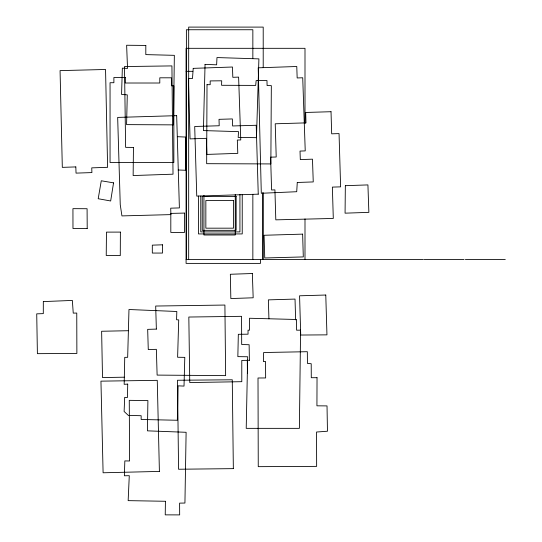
<?xml version="1.0" encoding="UTF-8"?>
<svg xmlns="http://www.w3.org/2000/svg" width="542" height="542" viewBox="0 0 542 542"><rect width="100%" height="100%" fill="white"/><g stroke="black" fill="none" stroke-linecap="round" stroke-linejoin="round"><path stroke-width="0.81" d="M128.359 330.715L101.625 331.257L102.513 377.571L124.409 377.191M186.089 71.327L192.823 71.327M186.089 259.476L423.356 259.476M424.183 259.476L464.094 259.476M465.375 259.476L505.279 259.476M178.155 169.992L185.567 170.263L185.601 137.058L177.37 136.692M295.634 319.909L295.024 299.082L268.365 299.868L268.927 318.859M247.294 360.2L247.423 373.567M304.997 123.495L304.997 48.319L186.089 48.319L186.089 263.392L260.465 263.392L260.465 259.476M304.997 218.934L304.997 259.476M263.209 67.662L263.209 27.1L188.677 27.1L188.677 259.476M263.209 192.722L263.209 259.476M262.701 192.823L262.701 259.476M252.85 58.461L252.85 29.742L186.387 29.742L186.387 259.476M252.85 194.442L252.85 259.476M242.233 194.368L242.233 233.927L198.467 233.927L198.467 196.055M239.93 194.422L239.93 231.901L200.777 231.901L200.777 196.089M235.255 194.497L235.255 234.998L203.934 234.998L203.934 195.344M43.326 301.596L43.299 313.622L36.721 313.852L37.398 353.662L76.876 353.452L76.761 313.059L73.245 313.12L72.35 300.424L43.326 301.596M145.818 45.44L145.805 54.606L174.348 55.338L173.447 124.87L126.577 124.619L127.289 94.864L121.571 94.444L122.343 68.15L127.533 68.407L126.625 45.25L145.818 45.44M120.385 232.098L120.277 255.607L106.232 255.472L106.462 232.125L120.385 232.098M207.017 84.681L206.658 163.684L270.851 163.928L271.339 85.65L267.091 85.528L266.969 80.555L256.17 80.555L255.682 85.406L221.583 85.29L221.705 80.799L210.174 80.921L210.174 84.681L207.017 84.681M317.036 377.693L316.928 405.822L327.022 405.904L327.463 431.222L316.542 432.028L316.643 466.377L258.256 466.662L258.006 377.998L265.641 377.957L265.553 361.507L263.412 361.575L263.642 352.53L307.334 351.697L307.436 363.397L311.21 363.723L311.284 377.72L317.036 377.693M133.454 147.431L133.142 175.554L173.02 174.185L171.922 65.907L124.497 66.558L125.629 147.343L133.454 147.431M345.342 185.682L345.071 213.169L368.865 212.356L367.923 184.91L345.342 185.682M300.586 330.18L299.374 428.356L246.217 428.356L247.674 356.758L237.843 356.636L238.331 334.306L248.04 334.184L248.04 330.18L249.496 330.18L249.496 318.256L296.582 319.502L296.582 330.18L300.586 330.18M165.425 501.275L165.235 514.866L179.666 514.9L179.605 503.132L184.93 503.044L186.116 432.292L147.431 430.843L147.898 400.579L129.267 400.335L129.592 460.978L124.829 460.917L124.375 475.774L129.281 475.693L128.156 500.639L165.425 501.275M127.722 384.109L127.458 397.482L124.694 397.374L124.118 411.48L128.346 415.402L141.15 415.714L141.15 419.474L177.329 420.26L178.108 385.836L184.016 386.094L184.795 357.361L177.613 357.259L178.711 319.909L176.563 319.746L176.827 311.494L128.976 309.509L127.668 357.307L124.741 357.361L124.172 384.319L127.722 384.109M205.052 64.376L203.413 130.575L238.541 131.638L238.175 137.431L256.468 137.675L258.907 58.875L216.976 57.56L216.644 64.823L205.052 64.376M297.273 182.478L296.718 191.712L261.298 193.277L258.209 67.818L296.772 66.497L297.165 77.96L302.721 77.77L305.234 150.9L300.017 151.076L300.315 159.592L312.47 159.172L313.249 181.929L297.273 182.478M193.216 68.36L192.491 78.482L188.42 78.617L190.059 138.894L206.353 138.332L206.908 154.416L237.789 153.359L237.328 140.06L240.763 139.944L238.609 77.113L232.816 77.31L232.464 67.018L193.216 68.36M113.549 182.857L110.663 200.98L98.197 198.731L101.279 180.784L113.549 182.857M75.826 166.909L62.316 167.37L60.067 70.616L105.548 69.484L107.614 167.315L91.747 167.864L91.903 172.58L76.036 173.122L75.826 166.909M162.512 244.808L152.316 245.147L152.316 253.06L162.512 253.06L162.512 244.808M252.342 273.514L230.35 274.266L230.838 298.554L253.175 297.788L252.342 273.514M258.249 194.172L196.753 196.109L194.7 126.482L219.205 125.758L219.015 119.328L232.355 118.935L232.565 125.968L256.217 125.27L258.249 194.172M176.672 115.663L117.668 117.411L120.249 204.713L121.93 215.906L170.899 214.612L170.71 208.175L179.395 207.918L176.672 115.663M331.026 111.713L305.674 112.465L305.986 122.878L275.228 123.786L276.21 156.997L270.614 157.16L271.583 189.978L274.923 189.883L275.803 219.849L333.296 218.446L332.368 187.105L340.62 186.861L339.048 133.603L331.677 133.82L331.026 111.713M302.632 234.13L264.076 235.269L264.747 257.978L303.303 256.922L302.632 234.13M325.776 295.024L299.57 295.797L300.729 335.037L326.955 334.861L325.776 295.024M156.36 329.102L147.675 329.36L148.271 349.576L156.36 349.339L157.119 375.098L225.635 375.626L224.903 305.051L155.683 306.04L156.36 329.102M184.504 213.081L170.811 213.399L170.811 232.43L184.504 232.43L184.504 213.081M159.402 471.411L103.102 472.78L100.948 381.148L157.261 380.342L159.402 471.411M249.388 360.288L241.779 360.416L241.793 381.683L189.761 382.564L188.826 317.036L241.556 316.325L241.685 344.509L249.124 344.726L249.388 360.288M233.345 468.634L178.569 469.243L177.485 380.254L232.267 379.786L233.345 468.634M87.208 228.494L72.974 228.521L72.94 208.656L87.086 208.724L87.208 228.494M125.29 77.506L113.888 77.506L113.888 82.716L110.053 82.716L110.053 162.532L173.847 162.532L173.847 85.86L171.394 85.765L171.394 77.804L159.795 77.804L159.795 83.014L125.29 83.014L125.29 77.506M236.143 196.434L202.241 196.434L202.241 230.336L236.143 230.336L236.143 196.434M233.527 200.493L205.845 200.493L205.845 228.175L233.527 228.175L233.527 200.493"/></g></svg>
